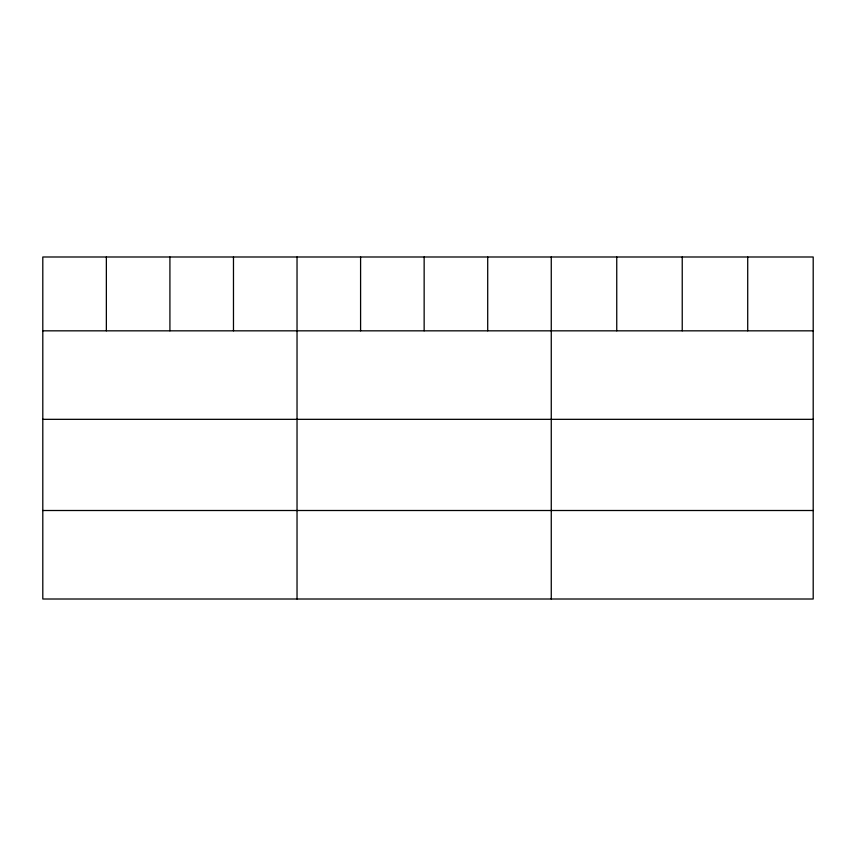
<?xml version="1.0" encoding="UTF-8"?>
<svg xmlns="http://www.w3.org/2000/svg" width="856" height="856" viewBox="0 0 856 856"><rect width="100%" height="100%" fill="white"/><g stroke="black" fill="none" stroke-linecap="round" stroke-linejoin="round"><path stroke-width="1.28" d="M813.2 330.833L813.2 599.007L42.8 599.007L42.8 256.993L813.2 256.993L813.2 330.833L42.8 330.833M42.8 419.333L813.2 419.333M42.8 510.508L813.2 510.508M747.716 256.993L747.716 330.833M682.232 256.993L682.232 330.833M616.748 256.993L616.748 330.833M551.264 256.993L551.264 599.007M487.706 256.993L487.706 330.833M424.148 256.993L424.148 330.833M360.59 256.993L360.59 330.833M297.032 256.993L297.032 599.007M233.474 256.993L233.474 330.833M169.916 256.993L169.916 330.833M106.358 256.993L106.358 330.833"/></g></svg>
